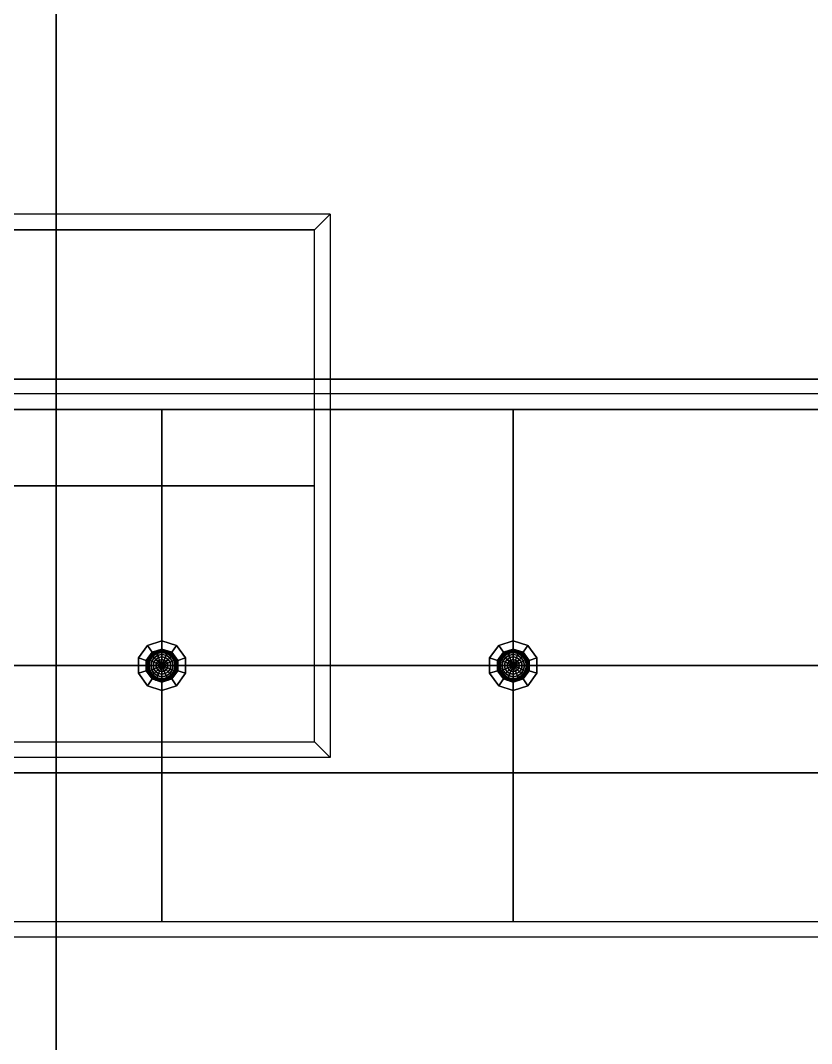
# Model space of a CAD drawing. Header units: millimetres. Extents: x 116.8 to 135.8, y -35.1 to -13.1.
# Drawn here: x 126.229 to 128.742, y -26.5 to -23.251 of the extents above; entities that cross this region are included whole.
import ezdxf

# ---------------------------------------------------------------- set-up
doc = ezdxf.new("R2010")
doc.units = ezdxf.units.MM
for name, color, linetype in [('CONTROSOFFITTO', 41, 'CONTINUOUS'), ('COPERTURA', 252, 'CONTINUOUS'), ('CROMATO', 251, 'CONTINUOUS'), ('LAMPADA', 2, 'CONTINUOUS'), ('PAVIMENTO', 253, 'CONTINUOUS'), ('SOFFITTO', 41, 'CONTINUOUS')]:
    doc.layers.add(name, color=color, linetype=linetype)

msp = doc.modelspace()

# ---------------------------------------------------------------- linework, layer by layer
at = {"layer": 'CONTROSOFFITTO'}
for points in [[(122.649612, -23.866034, 2.7), (122.699612, -23.916034, 2.6), (127.162703, -23.916034, 2.6), (127.212703, -23.866034, 2.7)], [(127.212703, -25.591381, 2.7), (127.162703, -25.541381, 2.6), (127.162703, -23.916034, 2.6), (127.212703, -23.866034, 2.7)], [(127.162703, -23.916034, 2.6), (126.046931, -23.916034, 2.6), (126.046931, -24.728708, 2.6), (127.162703, -24.728708, 2.6)], [(124.397093, -24.437009, 5.7), (124.447093, -24.487009, 5.6), (128.910184, -24.487009, 5.6), (128.960184, -24.437009, 5.7)], [(126.678638, -24.487009, 5.6), (125.562866, -24.487009, 5.6), (125.562866, -25.299682, 5.6), (126.678638, -25.299682, 5.6)], [(127.794411, -24.487009, 5.6), (126.678638, -24.487009, 5.6), (126.678638, -25.299682, 5.6), (127.794411, -25.299682, 5.6)], [(128.910184, -24.487009, 5.6), (127.794411, -24.487009, 5.6), (127.794411, -25.299682, 5.6), (128.910184, -25.299682, 5.6)], [(127.162703, -24.728708, 2.6), (126.046931, -24.728708, 2.6), (126.046931, -25.541381, 2.6), (127.162703, -25.541381, 2.6)], [(126.678638, -25.299682, 5.6), (125.562866, -25.299682, 5.6), (125.562866, -26.112356, 5.6), (126.678638, -26.112356, 5.6)], [(127.794411, -25.299682, 5.6), (126.678638, -25.299682, 5.6), (126.678638, -26.112356, 5.6), (127.794411, -26.112356, 5.6)], [(128.910184, -25.299682, 5.6), (127.794411, -25.299682, 5.6), (127.794411, -26.112356, 5.6), (128.910184, -26.112356, 5.6)], [(122.649612, -25.591381, 2.7), (122.699612, -25.541381, 2.6), (127.162703, -25.541381, 2.6), (127.212703, -25.591381, 2.7)], [(124.397093, -26.162356, 5.7), (124.447093, -26.112356, 5.6), (128.910184, -26.112356, 5.6), (128.960184, -26.162356, 5.7)]]:
    msp.add_3dface(points, dxfattribs=at)
at = {"layer": 'COPERTURA'}
for points in [[(126.343016, -25.6399, 6.3), (118.843016, -25.6399, 6.3), (118.843016, -23.1399, 6.3), (126.343016, -23.1399, 6.3)], [(133.843016, -25.6399, 6.3), (126.343016, -25.6399, 6.3), (126.343016, -23.1399, 6.3), (133.843016, -23.1399, 6.3)], [(126.343016, -28.1399, 6.3), (118.843016, -28.1399, 6.3), (118.843016, -25.6399, 6.3), (126.343016, -25.6399, 6.3)], [(133.843016, -28.1399, 6.3), (126.343016, -28.1399, 6.3), (126.343016, -25.6399, 6.3), (133.843016, -25.6399, 6.3)]]:
    msp.add_3dface(points, dxfattribs=at)
at = {"layer": 'CROMATO'}
for points in [[(126.647759, -25.257198, 5.6), (126.632308, -25.235931, 5.6), (126.603661, -25.275361, 5.6), (126.628661, -25.283484, 5.6)], [(126.628661, -25.283484, 5.575), (126.603661, -25.275361, 5.575), (126.632308, -25.235931, 5.575), (126.647759, -25.257198, 5.575)], [(126.603661, -25.275361, 5.6), (126.632308, -25.235931, 5.6), (126.632308, -25.235931, 5.575), (126.603661, -25.275361, 5.575)], [(126.678661, -25.247157, 5.6), (126.678661, -25.22087, 5.6), (126.632308, -25.235931, 5.6), (126.647759, -25.257198, 5.6)], [(126.647759, -25.257198, 5.575), (126.632308, -25.235931, 5.575), (126.678661, -25.22087, 5.575), (126.678661, -25.247157, 5.575)], [(126.632308, -25.235931, 5.6), (126.678661, -25.22087, 5.6), (126.678661, -25.22087, 5.575), (126.632308, -25.235931, 5.575)], [(126.647759, -25.257198, 5.6), (126.632308, -25.235931, 5.6), (126.632308, -25.235931, 5.575), (126.647759, -25.257198, 5.575)], [(126.632308, -25.235931, 5.6), (126.647759, -25.257198, 5.6), (126.647759, -25.257198, 5.575), (126.632308, -25.235931, 5.575)], [(126.709563, -25.257198, 5.6), (126.725013, -25.235931, 5.6), (126.678661, -25.22087, 5.6), (126.678661, -25.247157, 5.6)], [(126.678661, -25.247157, 5.575), (126.678661, -25.22087, 5.575), (126.725013, -25.235931, 5.575), (126.709563, -25.257198, 5.575)], [(126.678661, -25.22087, 5.6), (126.725013, -25.235931, 5.6), (126.725013, -25.235931, 5.575), (126.678661, -25.22087, 5.575)], [(126.678661, -25.22087, 5.6), (126.678661, -25.247157, 5.6), (126.678661, -25.247157, 5.575), (126.678661, -25.22087, 5.575)], [(126.728661, -25.283484, 5.6), (126.753661, -25.275361, 5.6), (126.725013, -25.235931, 5.6), (126.709563, -25.257198, 5.6)], [(126.709563, -25.257198, 5.575), (126.725013, -25.235931, 5.575), (126.753661, -25.275361, 5.575), (126.728661, -25.283484, 5.575)], [(126.709563, -25.257198, 5.6), (126.725013, -25.235931, 5.6), (126.725013, -25.235931, 5.575), (126.709563, -25.257198, 5.575)], [(126.725013, -25.235931, 5.6), (126.753661, -25.275361, 5.6), (126.753661, -25.275361, 5.575), (126.725013, -25.235931, 5.575)], [(127.763532, -25.257198, 5.6), (127.748081, -25.235931, 5.6), (127.719434, -25.275361, 5.6), (127.744434, -25.283484, 5.6)], [(127.744434, -25.283484, 5.575), (127.719434, -25.275361, 5.575), (127.748081, -25.235931, 5.575), (127.763532, -25.257198, 5.575)], [(127.719434, -25.275361, 5.6), (127.748081, -25.235931, 5.6), (127.748081, -25.235931, 5.575), (127.719434, -25.275361, 5.575)], [(127.794434, -25.247157, 5.6), (127.794434, -25.22087, 5.6), (127.748081, -25.235931, 5.6), (127.763532, -25.257198, 5.6)], [(127.763532, -25.257198, 5.575), (127.748081, -25.235931, 5.575), (127.794434, -25.22087, 5.575), (127.794434, -25.247157, 5.575)], [(127.748081, -25.235931, 5.6), (127.794434, -25.22087, 5.6), (127.794434, -25.22087, 5.575), (127.748081, -25.235931, 5.575)], [(127.748081, -25.235931, 5.6), (127.763532, -25.257198, 5.6), (127.763532, -25.257198, 5.575), (127.748081, -25.235931, 5.575)], [(127.825335, -25.257198, 5.6), (127.840786, -25.235931, 5.6), (127.794434, -25.22087, 5.6), (127.794434, -25.247157, 5.6)], [(127.794434, -25.247157, 5.575), (127.794434, -25.22087, 5.575), (127.840786, -25.235931, 5.575), (127.825335, -25.257198, 5.575)], [(127.794434, -25.22087, 5.6), (127.840786, -25.235931, 5.6), (127.840786, -25.235931, 5.575), (127.794434, -25.22087, 5.575)], [(127.794434, -25.22087, 5.6), (127.794434, -25.247157, 5.6), (127.794434, -25.247157, 5.575), (127.794434, -25.22087, 5.575)], [(127.844434, -25.283484, 5.6), (127.869434, -25.275361, 5.6), (127.840786, -25.235931, 5.6), (127.825335, -25.257198, 5.6)], [(127.825335, -25.257198, 5.575), (127.840786, -25.235931, 5.575), (127.869434, -25.275361, 5.575), (127.844434, -25.283484, 5.575)], [(127.825335, -25.257198, 5.6), (127.840786, -25.235931, 5.6), (127.840786, -25.235931, 5.575), (127.825335, -25.257198, 5.575)], [(127.840786, -25.235931, 5.6), (127.869434, -25.275361, 5.6), (127.869434, -25.275361, 5.575), (127.840786, -25.235931, 5.575)], [(126.647759, -25.257198, 5.575), (126.628661, -25.283484, 5.575), (126.628661, -25.283484, 5.6), (126.647759, -25.257198, 5.6)], [(126.678661, -25.247157, 5.575), (126.647759, -25.257198, 5.575), (126.647759, -25.257198, 5.6), (126.678661, -25.247157, 5.6)], [(126.709563, -25.257198, 5.575), (126.678661, -25.247157, 5.575), (126.678661, -25.247157, 5.6), (126.709563, -25.257198, 5.6)], [(126.728661, -25.283484, 5.575), (126.709563, -25.257198, 5.575), (126.709563, -25.257198, 5.6), (126.728661, -25.283484, 5.6)], [(127.763532, -25.257198, 5.575), (127.744434, -25.283484, 5.575), (127.744434, -25.283484, 5.6), (127.763532, -25.257198, 5.6)], [(127.794434, -25.247157, 5.575), (127.763532, -25.257198, 5.575), (127.763532, -25.257198, 5.6), (127.794434, -25.247157, 5.6)], [(127.825335, -25.257198, 5.575), (127.794434, -25.247157, 5.575), (127.794434, -25.247157, 5.6), (127.825335, -25.257198, 5.6)], [(127.844434, -25.283484, 5.575), (127.825335, -25.257198, 5.575), (127.825335, -25.257198, 5.6), (127.844434, -25.283484, 5.6)], [(126.628661, -25.315976, 5.6), (126.603661, -25.324099, 5.6), (126.603661, -25.275361, 5.6), (126.628661, -25.283484, 5.6)], [(126.628661, -25.283484, 5.575), (126.603661, -25.275361, 5.575), (126.603661, -25.324099, 5.575), (126.628661, -25.315976, 5.575)], [(126.628661, -25.283484, 5.6), (126.603661, -25.275361, 5.6), (126.603661, -25.275361, 5.575), (126.628661, -25.283484, 5.575)], [(126.603661, -25.275361, 5.6), (126.603661, -25.324099, 5.6), (126.603661, -25.324099, 5.575), (126.603661, -25.275361, 5.575)], [(126.628661, -25.315976, 5.575), (126.628661, -25.283484, 5.575), (126.628661, -25.283484, 5.6), (126.628661, -25.315976, 5.6)], [(126.728661, -25.315976, 5.6), (126.753661, -25.324099, 5.6), (126.753661, -25.275361, 5.6), (126.728661, -25.283484, 5.6)], [(126.728661, -25.283484, 5.575), (126.753661, -25.275361, 5.575), (126.753661, -25.324099, 5.575), (126.728661, -25.315976, 5.575)], [(126.753661, -25.275361, 5.6), (126.728661, -25.283484, 5.6), (126.728661, -25.283484, 5.575), (126.753661, -25.275361, 5.575)], [(126.728661, -25.315976, 5.575), (126.728661, -25.283484, 5.575), (126.728661, -25.283484, 5.6), (126.728661, -25.315976, 5.6)], [(126.753661, -25.275361, 5.6), (126.753661, -25.324099, 5.6), (126.753661, -25.324099, 5.575), (126.753661, -25.275361, 5.575)], [(127.744434, -25.315976, 5.6), (127.719434, -25.324099, 5.6), (127.719434, -25.275361, 5.6), (127.744434, -25.283484, 5.6)], [(127.744434, -25.283484, 5.575), (127.719434, -25.275361, 5.575), (127.719434, -25.324099, 5.575), (127.744434, -25.315976, 5.575)], [(127.744434, -25.283484, 5.6), (127.719434, -25.275361, 5.6), (127.719434, -25.275361, 5.575), (127.744434, -25.283484, 5.575)], [(127.719434, -25.275361, 5.6), (127.719434, -25.324099, 5.6), (127.719434, -25.324099, 5.575), (127.719434, -25.275361, 5.575)], [(127.744434, -25.315976, 5.575), (127.744434, -25.283484, 5.575), (127.744434, -25.283484, 5.6), (127.744434, -25.315976, 5.6)], [(127.844434, -25.315976, 5.6), (127.869434, -25.324099, 5.6), (127.869434, -25.275361, 5.6), (127.844434, -25.283484, 5.6)], [(127.844434, -25.283484, 5.575), (127.869434, -25.275361, 5.575), (127.869434, -25.324099, 5.575), (127.844434, -25.315976, 5.575)], [(127.869434, -25.275361, 5.6), (127.844434, -25.283484, 5.6), (127.844434, -25.283484, 5.575), (127.869434, -25.275361, 5.575)], [(127.844434, -25.315976, 5.575), (127.844434, -25.283484, 5.575), (127.844434, -25.283484, 5.6), (127.844434, -25.315976, 5.6)], [(127.869434, -25.275361, 5.6), (127.869434, -25.324099, 5.6), (127.869434, -25.324099, 5.575), (127.869434, -25.275361, 5.575)], [(126.647759, -25.342263, 5.6), (126.632308, -25.363529, 5.6), (126.603661, -25.324099, 5.6), (126.628661, -25.315976, 5.6)], [(126.628661, -25.315976, 5.575), (126.603661, -25.324099, 5.575), (126.632308, -25.363529, 5.575), (126.647759, -25.342263, 5.575)], [(126.628661, -25.315976, 5.6), (126.603661, -25.324099, 5.6), (126.603661, -25.324099, 5.575), (126.628661, -25.315976, 5.575)], [(126.603661, -25.324099, 5.6), (126.632308, -25.363529, 5.6), (126.632308, -25.363529, 5.575), (126.603661, -25.324099, 5.575)], [(126.647759, -25.342263, 5.575), (126.628661, -25.315976, 5.575), (126.628661, -25.315976, 5.6), (126.647759, -25.342263, 5.6)], [(126.728661, -25.315976, 5.6), (126.753661, -25.324099, 5.6), (126.725013, -25.363529, 5.6), (126.709563, -25.342263, 5.6)], [(126.709563, -25.342263, 5.575), (126.725013, -25.363529, 5.575), (126.753661, -25.324099, 5.575), (126.728661, -25.315976, 5.575)], [(126.728661, -25.315976, 5.575), (126.709563, -25.342263, 5.575), (126.709563, -25.342263, 5.6), (126.728661, -25.315976, 5.6)], [(126.725013, -25.363529, 5.6), (126.753661, -25.324099, 5.6), (126.753661, -25.324099, 5.575), (126.725013, -25.363529, 5.575)], [(126.753661, -25.324099, 5.6), (126.728661, -25.315976, 5.6), (126.728661, -25.315976, 5.575), (126.753661, -25.324099, 5.575)], [(127.763532, -25.342263, 5.6), (127.748081, -25.363529, 5.6), (127.719434, -25.324099, 5.6), (127.744434, -25.315976, 5.6)], [(127.744434, -25.315976, 5.575), (127.719434, -25.324099, 5.575), (127.748081, -25.363529, 5.575), (127.763532, -25.342263, 5.575)], [(127.744434, -25.315976, 5.6), (127.719434, -25.324099, 5.6), (127.719434, -25.324099, 5.575), (127.744434, -25.315976, 5.575)], [(127.719434, -25.324099, 5.6), (127.748081, -25.363529, 5.6), (127.748081, -25.363529, 5.575), (127.719434, -25.324099, 5.575)], [(127.763532, -25.342263, 5.575), (127.744434, -25.315976, 5.575), (127.744434, -25.315976, 5.6), (127.763532, -25.342263, 5.6)], [(127.844434, -25.315976, 5.6), (127.869434, -25.324099, 5.6), (127.840786, -25.363529, 5.6), (127.825335, -25.342263, 5.6)], [(127.825335, -25.342263, 5.575), (127.840786, -25.363529, 5.575), (127.869434, -25.324099, 5.575), (127.844434, -25.315976, 5.575)], [(127.844434, -25.315976, 5.575), (127.825335, -25.342263, 5.575), (127.825335, -25.342263, 5.6), (127.844434, -25.315976, 5.6)], [(127.840786, -25.363529, 5.6), (127.869434, -25.324099, 5.6), (127.869434, -25.324099, 5.575), (127.840786, -25.363529, 5.575)], [(127.869434, -25.324099, 5.6), (127.844434, -25.315976, 5.6), (127.844434, -25.315976, 5.575), (127.869434, -25.324099, 5.575)], [(126.632308, -25.363529, 5.6), (126.647759, -25.342263, 5.6), (126.647759, -25.342263, 5.575), (126.632308, -25.363529, 5.575)], [(126.678661, -25.352303, 5.6), (126.678661, -25.37859, 5.6), (126.632308, -25.363529, 5.6), (126.647759, -25.342263, 5.6)], [(126.647759, -25.342263, 5.575), (126.632308, -25.363529, 5.575), (126.678661, -25.37859, 5.575), (126.678661, -25.352303, 5.575)], [(126.647759, -25.342263, 5.6), (126.632308, -25.363529, 5.6), (126.632308, -25.363529, 5.575), (126.647759, -25.342263, 5.575)], [(126.632308, -25.363529, 5.6), (126.678661, -25.37859, 5.6), (126.678661, -25.37859, 5.575), (126.632308, -25.363529, 5.575)], [(126.678661, -25.352303, 5.575), (126.647759, -25.342263, 5.575), (126.647759, -25.342263, 5.6), (126.678661, -25.352303, 5.6)], [(126.709563, -25.342263, 5.6), (126.725013, -25.363529, 5.6), (126.678661, -25.37859, 5.6), (126.678661, -25.352303, 5.6)], [(126.678661, -25.352303, 5.575), (126.678661, -25.37859, 5.575), (126.725013, -25.363529, 5.575), (126.709563, -25.342263, 5.575)], [(126.709563, -25.342263, 5.575), (126.678661, -25.352303, 5.575), (126.678661, -25.352303, 5.6), (126.709563, -25.342263, 5.6)], [(126.678661, -25.352303, 5.6), (126.678661, -25.37859, 5.6), (126.678661, -25.37859, 5.575), (126.678661, -25.352303, 5.575)], [(126.678661, -25.37859, 5.6), (126.725013, -25.363529, 5.6), (126.725013, -25.363529, 5.575), (126.678661, -25.37859, 5.575)], [(126.709563, -25.342263, 5.6), (126.725013, -25.363529, 5.6), (126.725013, -25.363529, 5.575), (126.709563, -25.342263, 5.575)], [(127.794434, -25.352303, 5.6), (127.794434, -25.37859, 5.6), (127.748081, -25.363529, 5.6), (127.763532, -25.342263, 5.6)], [(127.763532, -25.342263, 5.575), (127.748081, -25.363529, 5.575), (127.794434, -25.37859, 5.575), (127.794434, -25.352303, 5.575)], [(127.763532, -25.342263, 5.6), (127.748081, -25.363529, 5.6), (127.748081, -25.363529, 5.575), (127.763532, -25.342263, 5.575)], [(127.748081, -25.363529, 5.6), (127.794434, -25.37859, 5.6), (127.794434, -25.37859, 5.575), (127.748081, -25.363529, 5.575)], [(127.794434, -25.352303, 5.575), (127.763532, -25.342263, 5.575), (127.763532, -25.342263, 5.6), (127.794434, -25.352303, 5.6)], [(127.825335, -25.342263, 5.6), (127.840786, -25.363529, 5.6), (127.794434, -25.37859, 5.6), (127.794434, -25.352303, 5.6)], [(127.794434, -25.352303, 5.575), (127.794434, -25.37859, 5.575), (127.840786, -25.363529, 5.575), (127.825335, -25.342263, 5.575)], [(127.825335, -25.342263, 5.575), (127.794434, -25.352303, 5.575), (127.794434, -25.352303, 5.6), (127.825335, -25.342263, 5.6)], [(127.794434, -25.352303, 5.6), (127.794434, -25.37859, 5.6), (127.794434, -25.37859, 5.575), (127.794434, -25.352303, 5.575)], [(127.794434, -25.37859, 5.6), (127.840786, -25.363529, 5.6), (127.840786, -25.363529, 5.575), (127.794434, -25.37859, 5.575)], [(127.825335, -25.342263, 5.6), (127.840786, -25.363529, 5.6), (127.840786, -25.363529, 5.575), (127.825335, -25.342263, 5.575)]]:
    msp.add_3dface(points, dxfattribs=at)
at = {"layer": 'LAMPADA'}
for points in [[(126.633355, -25.280964, 5.565246), (126.643985, -25.265054, 5.565246), (126.643306, -25.264375, 5.575), (126.632467, -25.280596, 5.575)], [(126.635983, -25.282052, 5.555866), (126.645997, -25.267066, 5.555866), (126.643985, -25.265054, 5.565246), (126.633355, -25.280964, 5.565246)], [(126.640252, -25.283821, 5.547222), (126.649264, -25.270333, 5.547222), (126.645997, -25.267066, 5.555866), (126.635983, -25.282052, 5.555866)], [(126.645997, -25.2862, 5.539645), (126.653661, -25.27473, 5.539645), (126.649264, -25.270333, 5.547222), (126.640252, -25.283821, 5.547222)], [(126.643985, -25.265054, 5.565246), (126.659894, -25.254424, 5.565246), (126.659527, -25.253536, 5.575), (126.643306, -25.264375, 5.575)], [(126.645997, -25.267066, 5.555866), (126.660983, -25.257052, 5.555866), (126.659894, -25.254424, 5.565246), (126.643985, -25.265054, 5.565246)], [(126.649264, -25.270333, 5.547222), (126.662751, -25.261321, 5.547222), (126.660983, -25.257052, 5.555866), (126.645997, -25.267066, 5.555866)], [(126.653661, -25.27473, 5.539645), (126.665131, -25.267066, 5.539645), (126.662751, -25.261321, 5.547222), (126.649264, -25.270333, 5.547222)], [(126.659019, -25.280088, 5.533427), (126.668031, -25.274066, 5.533427), (126.665131, -25.267066, 5.539645), (126.653661, -25.27473, 5.539645)], [(126.665131, -25.2862, 5.528806), (126.671339, -25.282052, 5.528806), (126.668031, -25.274066, 5.533427), (126.659019, -25.280088, 5.533427)], [(126.659894, -25.254424, 5.565246), (126.678661, -25.250691, 5.565246), (126.678661, -25.24973, 5.575), (126.659527, -25.253536, 5.575)], [(126.660983, -25.257052, 5.555866), (126.678661, -25.253536, 5.555866), (126.678661, -25.250691, 5.565246), (126.659894, -25.254424, 5.565246)], [(126.662751, -25.261321, 5.547222), (126.678661, -25.258157, 5.547222), (126.678661, -25.253536, 5.555866), (126.660983, -25.257052, 5.555866)], [(126.665131, -25.267066, 5.539645), (126.678661, -25.264375, 5.539645), (126.678661, -25.258157, 5.547222), (126.662751, -25.261321, 5.547222)], [(126.668031, -25.274066, 5.533427), (126.678661, -25.271952, 5.533427), (126.678661, -25.264375, 5.539645), (126.665131, -25.267066, 5.539645)], [(126.671339, -25.282052, 5.528806), (126.678661, -25.280596, 5.528806), (126.678661, -25.271952, 5.533427), (126.668031, -25.274066, 5.533427)], [(126.678661, -25.250691, 5.565246), (126.697427, -25.254424, 5.565246), (126.697795, -25.253536, 5.575), (126.678661, -25.24973, 5.575)], [(126.678661, -25.253536, 5.555866), (126.696339, -25.257052, 5.555866), (126.697427, -25.254424, 5.565246), (126.678661, -25.250691, 5.565246)], [(126.678661, -25.258157, 5.547222), (126.69457, -25.261321, 5.547222), (126.696339, -25.257052, 5.555866), (126.678661, -25.253536, 5.555866)], [(126.678661, -25.264375, 5.539645), (126.692191, -25.267066, 5.539645), (126.69457, -25.261321, 5.547222), (126.678661, -25.258157, 5.547222)], [(126.678661, -25.271952, 5.533427), (126.689291, -25.274066, 5.533427), (126.692191, -25.267066, 5.539645), (126.678661, -25.264375, 5.539645)], [(126.678661, -25.280596, 5.528806), (126.685983, -25.282052, 5.528806), (126.689291, -25.274066, 5.533427), (126.678661, -25.271952, 5.533427)], [(126.685983, -25.282052, 5.528806), (126.692191, -25.2862, 5.528806), (126.698303, -25.280088, 5.533427), (126.689291, -25.274066, 5.533427)], [(126.689291, -25.274066, 5.533427), (126.698303, -25.280088, 5.533427), (126.703661, -25.27473, 5.539645), (126.692191, -25.267066, 5.539645)], [(126.692191, -25.267066, 5.539645), (126.703661, -25.27473, 5.539645), (126.708058, -25.270333, 5.547222), (126.69457, -25.261321, 5.547222)], [(126.69457, -25.261321, 5.547222), (126.708058, -25.270333, 5.547222), (126.711325, -25.267066, 5.555866), (126.696339, -25.257052, 5.555866)], [(126.696339, -25.257052, 5.555866), (126.711325, -25.267066, 5.555866), (126.713337, -25.265054, 5.565246), (126.697427, -25.254424, 5.565246)], [(126.697427, -25.254424, 5.565246), (126.713337, -25.265054, 5.565246), (126.714016, -25.264375, 5.575), (126.697795, -25.253536, 5.575)], [(126.703661, -25.27473, 5.539645), (126.711325, -25.2862, 5.539645), (126.71707, -25.283821, 5.547222), (126.708058, -25.270333, 5.547222)], [(126.708058, -25.270333, 5.547222), (126.71707, -25.283821, 5.547222), (126.721339, -25.282052, 5.555866), (126.711325, -25.267066, 5.555866)], [(126.711325, -25.267066, 5.555866), (126.721339, -25.282052, 5.555866), (126.723967, -25.280964, 5.565246), (126.713337, -25.265054, 5.565246)], [(126.713337, -25.265054, 5.565246), (126.723967, -25.280964, 5.565246), (126.724855, -25.280596, 5.575), (126.714016, -25.264375, 5.575)], [(127.749127, -25.280964, 5.565246), (127.759758, -25.265054, 5.565246), (127.759078, -25.264375, 5.575), (127.74824, -25.280596, 5.575)], [(127.751756, -25.282052, 5.555866), (127.76177, -25.267066, 5.555866), (127.759758, -25.265054, 5.565246), (127.749127, -25.280964, 5.565246)], [(127.756025, -25.283821, 5.547222), (127.765037, -25.270333, 5.547222), (127.76177, -25.267066, 5.555866), (127.751756, -25.282052, 5.555866)], [(127.76177, -25.2862, 5.539645), (127.769434, -25.27473, 5.539645), (127.765037, -25.270333, 5.547222), (127.756025, -25.283821, 5.547222)], [(127.759758, -25.265054, 5.565246), (127.775667, -25.254424, 5.565246), (127.775299, -25.253536, 5.575), (127.759078, -25.264375, 5.575)], [(127.76177, -25.267066, 5.555866), (127.776756, -25.257052, 5.555866), (127.775667, -25.254424, 5.565246), (127.759758, -25.265054, 5.565246)], [(127.765037, -25.270333, 5.547222), (127.778524, -25.261321, 5.547222), (127.776756, -25.257052, 5.555866), (127.76177, -25.267066, 5.555866)], [(127.769434, -25.27473, 5.539645), (127.780904, -25.267066, 5.539645), (127.778524, -25.261321, 5.547222), (127.765037, -25.270333, 5.547222)], [(127.774791, -25.280088, 5.533427), (127.783803, -25.274066, 5.533427), (127.780904, -25.267066, 5.539645), (127.769434, -25.27473, 5.539645)], [(127.780904, -25.2862, 5.528806), (127.787111, -25.282052, 5.528806), (127.783803, -25.274066, 5.533427), (127.774791, -25.280088, 5.533427)], [(127.775667, -25.254424, 5.565246), (127.794434, -25.250691, 5.565246), (127.794434, -25.24973, 5.575), (127.775299, -25.253536, 5.575)], [(127.776756, -25.257052, 5.555866), (127.794434, -25.253536, 5.555866), (127.794434, -25.250691, 5.565246), (127.775667, -25.254424, 5.565246)], [(127.778524, -25.261321, 5.547222), (127.794434, -25.258157, 5.547222), (127.794434, -25.253536, 5.555866), (127.776756, -25.257052, 5.555866)], [(127.780904, -25.267066, 5.539645), (127.794434, -25.264375, 5.539645), (127.794434, -25.258157, 5.547222), (127.778524, -25.261321, 5.547222)], [(127.783803, -25.274066, 5.533427), (127.794434, -25.271952, 5.533427), (127.794434, -25.264375, 5.539645), (127.780904, -25.267066, 5.539645)], [(127.787111, -25.282052, 5.528806), (127.794434, -25.280596, 5.528806), (127.794434, -25.271952, 5.533427), (127.783803, -25.274066, 5.533427)], [(127.794434, -25.250691, 5.565246), (127.8132, -25.254424, 5.565246), (127.813568, -25.253536, 5.575), (127.794434, -25.24973, 5.575)], [(127.794434, -25.253536, 5.555866), (127.812111, -25.257052, 5.555866), (127.8132, -25.254424, 5.565246), (127.794434, -25.250691, 5.565246)], [(127.794434, -25.258157, 5.547222), (127.810343, -25.261321, 5.547222), (127.812111, -25.257052, 5.555866), (127.794434, -25.253536, 5.555866)], [(127.794434, -25.264375, 5.539645), (127.807964, -25.267066, 5.539645), (127.810343, -25.261321, 5.547222), (127.794434, -25.258157, 5.547222)], [(127.794434, -25.271952, 5.533427), (127.805064, -25.274066, 5.533427), (127.807964, -25.267066, 5.539645), (127.794434, -25.264375, 5.539645)], [(127.794434, -25.280596, 5.528806), (127.801756, -25.282052, 5.528806), (127.805064, -25.274066, 5.533427), (127.794434, -25.271952, 5.533427)], [(127.801756, -25.282052, 5.528806), (127.807964, -25.2862, 5.528806), (127.814076, -25.280088, 5.533427), (127.805064, -25.274066, 5.533427)], [(127.805064, -25.274066, 5.533427), (127.814076, -25.280088, 5.533427), (127.819434, -25.27473, 5.539645), (127.807964, -25.267066, 5.539645)], [(127.807964, -25.267066, 5.539645), (127.819434, -25.27473, 5.539645), (127.823831, -25.270333, 5.547222), (127.810343, -25.261321, 5.547222)], [(127.810343, -25.261321, 5.547222), (127.823831, -25.270333, 5.547222), (127.827098, -25.267066, 5.555866), (127.812111, -25.257052, 5.555866)], [(127.812111, -25.257052, 5.555866), (127.827098, -25.267066, 5.555866), (127.82911, -25.265054, 5.565246), (127.8132, -25.254424, 5.565246)], [(127.8132, -25.254424, 5.565246), (127.82911, -25.265054, 5.565246), (127.829789, -25.264375, 5.575), (127.813568, -25.253536, 5.575)], [(127.819434, -25.27473, 5.539645), (127.827098, -25.2862, 5.539645), (127.832843, -25.283821, 5.547222), (127.823831, -25.270333, 5.547222)], [(127.823831, -25.270333, 5.547222), (127.832843, -25.283821, 5.547222), (127.837111, -25.282052, 5.555866), (127.827098, -25.267066, 5.555866)], [(127.827098, -25.267066, 5.555866), (127.837111, -25.282052, 5.555866), (127.83974, -25.280964, 5.565246), (127.82911, -25.265054, 5.565246)], [(127.82911, -25.265054, 5.565246), (127.83974, -25.280964, 5.565246), (127.840628, -25.280596, 5.575), (127.829789, -25.264375, 5.575)], [(126.629622, -25.29973, 5.565246), (126.633355, -25.280964, 5.565246), (126.632467, -25.280596, 5.575), (126.628661, -25.29973, 5.575)], [(126.633355, -25.318497, 5.565246), (126.629622, -25.29973, 5.565246), (126.628661, -25.29973, 5.575), (126.632467, -25.318864, 5.575)], [(126.632467, -25.29973, 5.555866), (126.635983, -25.282052, 5.555866), (126.633355, -25.280964, 5.565246), (126.629622, -25.29973, 5.565246)], [(126.635983, -25.317408, 5.555866), (126.632467, -25.29973, 5.555866), (126.629622, -25.29973, 5.565246), (126.633355, -25.318497, 5.565246)], [(126.637087, -25.29973, 5.547222), (126.640252, -25.283821, 5.547222), (126.635983, -25.282052, 5.555866), (126.632467, -25.29973, 5.555866)], [(126.640252, -25.31564, 5.547222), (126.637087, -25.29973, 5.547222), (126.632467, -25.29973, 5.555866), (126.635983, -25.317408, 5.555866)], [(126.643306, -25.29973, 5.539645), (126.645997, -25.2862, 5.539645), (126.640252, -25.283821, 5.547222), (126.637087, -25.29973, 5.547222)], [(126.645997, -25.31326, 5.539645), (126.643306, -25.29973, 5.539645), (126.637087, -25.29973, 5.547222), (126.640252, -25.31564, 5.547222)], [(126.650882, -25.29973, 5.533427), (126.652997, -25.2891, 5.533427), (126.645997, -25.2862, 5.539645), (126.643306, -25.29973, 5.539645)], [(126.652997, -25.310361, 5.533427), (126.650882, -25.29973, 5.533427), (126.643306, -25.29973, 5.539645), (126.645997, -25.31326, 5.539645)], [(126.652997, -25.2891, 5.533427), (126.659019, -25.280088, 5.533427), (126.653661, -25.27473, 5.539645), (126.645997, -25.2862, 5.539645)], [(126.659527, -25.29973, 5.528806), (126.660983, -25.292408, 5.528806), (126.652997, -25.2891, 5.533427), (126.650882, -25.29973, 5.533427)], [(126.660983, -25.307052, 5.528806), (126.659527, -25.29973, 5.528806), (126.650882, -25.29973, 5.533427), (126.652997, -25.310361, 5.533427)], [(126.660983, -25.292408, 5.528806), (126.665131, -25.2862, 5.528806), (126.659019, -25.280088, 5.533427), (126.652997, -25.2891, 5.533427)], [(126.668906, -25.29973, 5.525961), (126.669649, -25.295997, 5.525961), (126.660983, -25.292408, 5.528806), (126.659527, -25.29973, 5.528806)], [(126.669649, -25.303463, 5.525961), (126.668906, -25.29973, 5.525961), (126.659527, -25.29973, 5.528806), (126.660983, -25.307052, 5.528806)], [(126.669649, -25.295997, 5.525961), (126.671763, -25.292833, 5.525961), (126.665131, -25.2862, 5.528806), (126.660983, -25.292408, 5.528806)], [(126.671763, -25.306628, 5.525961), (126.669649, -25.303463, 5.525961), (126.660983, -25.307052, 5.528806), (126.665131, -25.31326, 5.528806)], [(126.671763, -25.292833, 5.525961), (126.674928, -25.290718, 5.525961), (126.671339, -25.282052, 5.528806), (126.665131, -25.2862, 5.528806)], [(126.674928, -25.308742, 5.525961), (126.671763, -25.306628, 5.525961), (126.665131, -25.31326, 5.528806), (126.671339, -25.317408, 5.528806)], [(126.678661, -25.29973, 5.525), (126.678661, -25.29973, 5.525), (126.669649, -25.295997, 5.525961), (126.668906, -25.29973, 5.525961)], [(126.678661, -25.29973, 5.525), (126.678661, -25.29973, 5.525), (126.668906, -25.29973, 5.525961), (126.669649, -25.303463, 5.525961)], [(126.678661, -25.29973, 5.525), (126.678661, -25.29973, 5.525), (126.671763, -25.292833, 5.525961), (126.669649, -25.295997, 5.525961)], [(126.678661, -25.29973, 5.525), (126.678661, -25.29973, 5.525), (126.669649, -25.303463, 5.525961), (126.671763, -25.306628, 5.525961)], [(126.674928, -25.290718, 5.525961), (126.678661, -25.289976, 5.525961), (126.678661, -25.280596, 5.528806), (126.671339, -25.282052, 5.528806)], [(126.678661, -25.29973, 5.525), (126.678661, -25.29973, 5.525), (126.674928, -25.290718, 5.525961), (126.671763, -25.292833, 5.525961)], [(126.678661, -25.29973, 5.525), (126.678661, -25.29973, 5.525), (126.671763, -25.306628, 5.525961), (126.674928, -25.308742, 5.525961)], [(126.678661, -25.29973, 5.525), (126.678661, -25.29973, 5.525), (126.678661, -25.289976, 5.525961), (126.674928, -25.290718, 5.525961)], [(126.678661, -25.29973, 5.525), (126.678661, -25.29973, 5.525), (126.674928, -25.308742, 5.525961), (126.678661, -25.309485, 5.525961)], [(126.678661, -25.289976, 5.525961), (126.682394, -25.290718, 5.525961), (126.685983, -25.282052, 5.528806), (126.678661, -25.280596, 5.528806)], [(126.678661, -25.29973, 5.525), (126.678661, -25.29973, 5.525), (126.682394, -25.290718, 5.525961), (126.678661, -25.289976, 5.525961)], [(126.678661, -25.29973, 5.525), (126.678661, -25.29973, 5.525), (126.685558, -25.292833, 5.525961), (126.682394, -25.290718, 5.525961)], [(126.678661, -25.29973, 5.525), (126.678661, -25.29973, 5.525), (126.687673, -25.295997, 5.525961), (126.685558, -25.292833, 5.525961)], [(126.678661, -25.29973, 5.525), (126.678661, -25.29973, 5.525), (126.688415, -25.29973, 5.525961), (126.687673, -25.295997, 5.525961)], [(126.678661, -25.29973, 5.525), (126.678661, -25.29973, 5.525), (126.687673, -25.303463, 5.525961), (126.688415, -25.29973, 5.525961)], [(126.678661, -25.29973, 5.525), (126.678661, -25.29973, 5.525), (126.685558, -25.306628, 5.525961), (126.687673, -25.303463, 5.525961)], [(126.678661, -25.29973, 5.525), (126.678661, -25.29973, 5.525), (126.682394, -25.308742, 5.525961), (126.685558, -25.306628, 5.525961)], [(126.678661, -25.29973, 5.525), (126.678661, -25.29973, 5.525), (126.678661, -25.309485, 5.525961), (126.682394, -25.308742, 5.525961)], [(126.682394, -25.290718, 5.525961), (126.685558, -25.292833, 5.525961), (126.692191, -25.2862, 5.528806), (126.685983, -25.282052, 5.528806)], [(126.685558, -25.306628, 5.525961), (126.682394, -25.308742, 5.525961), (126.685983, -25.317408, 5.528806), (126.692191, -25.31326, 5.528806)], [(126.685558, -25.292833, 5.525961), (126.687673, -25.295997, 5.525961), (126.696339, -25.292408, 5.528806), (126.692191, -25.2862, 5.528806)], [(126.687673, -25.303463, 5.525961), (126.685558, -25.306628, 5.525961), (126.692191, -25.31326, 5.528806), (126.696339, -25.307052, 5.528806)], [(126.687673, -25.295997, 5.525961), (126.688415, -25.29973, 5.525961), (126.697795, -25.29973, 5.528806), (126.696339, -25.292408, 5.528806)], [(126.688415, -25.29973, 5.525961), (126.687673, -25.303463, 5.525961), (126.696339, -25.307052, 5.528806), (126.697795, -25.29973, 5.528806)], [(126.692191, -25.2862, 5.528806), (126.696339, -25.292408, 5.528806), (126.704325, -25.2891, 5.533427), (126.698303, -25.280088, 5.533427)], [(126.696339, -25.292408, 5.528806), (126.697795, -25.29973, 5.528806), (126.706439, -25.29973, 5.533427), (126.704325, -25.2891, 5.533427)], [(126.697795, -25.29973, 5.528806), (126.696339, -25.307052, 5.528806), (126.704325, -25.310361, 5.533427), (126.706439, -25.29973, 5.533427)], [(126.698303, -25.280088, 5.533427), (126.704325, -25.2891, 5.533427), (126.711325, -25.2862, 5.539645), (126.703661, -25.27473, 5.539645)], [(126.704325, -25.2891, 5.533427), (126.706439, -25.29973, 5.533427), (126.714016, -25.29973, 5.539645), (126.711325, -25.2862, 5.539645)], [(126.706439, -25.29973, 5.533427), (126.704325, -25.310361, 5.533427), (126.711325, -25.31326, 5.539645), (126.714016, -25.29973, 5.539645)], [(126.711325, -25.2862, 5.539645), (126.714016, -25.29973, 5.539645), (126.720234, -25.29973, 5.547222), (126.71707, -25.283821, 5.547222)], [(126.714016, -25.29973, 5.539645), (126.711325, -25.31326, 5.539645), (126.71707, -25.31564, 5.547222), (126.720234, -25.29973, 5.547222)], [(126.71707, -25.283821, 5.547222), (126.720234, -25.29973, 5.547222), (126.724855, -25.29973, 5.555866), (126.721339, -25.282052, 5.555866)], [(126.720234, -25.29973, 5.547222), (126.71707, -25.31564, 5.547222), (126.721339, -25.317408, 5.555866), (126.724855, -25.29973, 5.555866)], [(126.721339, -25.282052, 5.555866), (126.724855, -25.29973, 5.555866), (126.7277, -25.29973, 5.565246), (126.723967, -25.280964, 5.565246)], [(126.724855, -25.29973, 5.555866), (126.721339, -25.317408, 5.555866), (126.723967, -25.318497, 5.565246), (126.7277, -25.29973, 5.565246)], [(126.723967, -25.280964, 5.565246), (126.7277, -25.29973, 5.565246), (126.728661, -25.29973, 5.575), (126.724855, -25.280596, 5.575)], [(126.7277, -25.29973, 5.565246), (126.723967, -25.318497, 5.565246), (126.724855, -25.318864, 5.575), (126.728661, -25.29973, 5.575)], [(127.745394, -25.29973, 5.565246), (127.749127, -25.280964, 5.565246), (127.74824, -25.280596, 5.575), (127.744434, -25.29973, 5.575)], [(127.749127, -25.318497, 5.565246), (127.745394, -25.29973, 5.565246), (127.744434, -25.29973, 5.575), (127.74824, -25.318864, 5.575)], [(127.74824, -25.29973, 5.555866), (127.751756, -25.282052, 5.555866), (127.749127, -25.280964, 5.565246), (127.745394, -25.29973, 5.565246)], [(127.751756, -25.317408, 5.555866), (127.74824, -25.29973, 5.555866), (127.745394, -25.29973, 5.565246), (127.749127, -25.318497, 5.565246)], [(127.75286, -25.29973, 5.547222), (127.756025, -25.283821, 5.547222), (127.751756, -25.282052, 5.555866), (127.74824, -25.29973, 5.555866)], [(127.756025, -25.31564, 5.547222), (127.75286, -25.29973, 5.547222), (127.74824, -25.29973, 5.555866), (127.751756, -25.317408, 5.555866)], [(127.759078, -25.29973, 5.539645), (127.76177, -25.2862, 5.539645), (127.756025, -25.283821, 5.547222), (127.75286, -25.29973, 5.547222)], [(127.76177, -25.31326, 5.539645), (127.759078, -25.29973, 5.539645), (127.75286, -25.29973, 5.547222), (127.756025, -25.31564, 5.547222)], [(127.766655, -25.29973, 5.533427), (127.76877, -25.2891, 5.533427), (127.76177, -25.2862, 5.539645), (127.759078, -25.29973, 5.539645)], [(127.76877, -25.310361, 5.533427), (127.766655, -25.29973, 5.533427), (127.759078, -25.29973, 5.539645), (127.76177, -25.31326, 5.539645)], [(127.76877, -25.2891, 5.533427), (127.774791, -25.280088, 5.533427), (127.769434, -25.27473, 5.539645), (127.76177, -25.2862, 5.539645)], [(127.775299, -25.29973, 5.528806), (127.776756, -25.292408, 5.528806), (127.76877, -25.2891, 5.533427), (127.766655, -25.29973, 5.533427)], [(127.776756, -25.307052, 5.528806), (127.775299, -25.29973, 5.528806), (127.766655, -25.29973, 5.533427), (127.76877, -25.310361, 5.533427)], [(127.776756, -25.292408, 5.528806), (127.780904, -25.2862, 5.528806), (127.774791, -25.280088, 5.533427), (127.76877, -25.2891, 5.533427)], [(127.784679, -25.29973, 5.525961), (127.785422, -25.295997, 5.525961), (127.776756, -25.292408, 5.528806), (127.775299, -25.29973, 5.528806)], [(127.785422, -25.303463, 5.525961), (127.784679, -25.29973, 5.525961), (127.775299, -25.29973, 5.528806), (127.776756, -25.307052, 5.528806)], [(127.785422, -25.295997, 5.525961), (127.787536, -25.292833, 5.525961), (127.780904, -25.2862, 5.528806), (127.776756, -25.292408, 5.528806)], [(127.787536, -25.306628, 5.525961), (127.785422, -25.303463, 5.525961), (127.776756, -25.307052, 5.528806), (127.780904, -25.31326, 5.528806)], [(127.787536, -25.292833, 5.525961), (127.790701, -25.290718, 5.525961), (127.787111, -25.282052, 5.528806), (127.780904, -25.2862, 5.528806)], [(127.790701, -25.308742, 5.525961), (127.787536, -25.306628, 5.525961), (127.780904, -25.31326, 5.528806), (127.787111, -25.317408, 5.528806)], [(127.794434, -25.29973, 5.525), (127.794434, -25.29973, 5.525), (127.785422, -25.295997, 5.525961), (127.784679, -25.29973, 5.525961)], [(127.794434, -25.29973, 5.525), (127.794434, -25.29973, 5.525), (127.784679, -25.29973, 5.525961), (127.785422, -25.303463, 5.525961)], [(127.794434, -25.29973, 5.525), (127.794434, -25.29973, 5.525), (127.787536, -25.292833, 5.525961), (127.785422, -25.295997, 5.525961)], [(127.794434, -25.29973, 5.525), (127.794434, -25.29973, 5.525), (127.785422, -25.303463, 5.525961), (127.787536, -25.306628, 5.525961)], [(127.790701, -25.290718, 5.525961), (127.794434, -25.289976, 5.525961), (127.794434, -25.280596, 5.528806), (127.787111, -25.282052, 5.528806)], [(127.794434, -25.29973, 5.525), (127.794434, -25.29973, 5.525), (127.790701, -25.290718, 5.525961), (127.787536, -25.292833, 5.525961)], [(127.794434, -25.29973, 5.525), (127.794434, -25.29973, 5.525), (127.787536, -25.306628, 5.525961), (127.790701, -25.308742, 5.525961)], [(127.794434, -25.29973, 5.525), (127.794434, -25.29973, 5.525), (127.794434, -25.289976, 5.525961), (127.790701, -25.290718, 5.525961)], [(127.794434, -25.29973, 5.525), (127.794434, -25.29973, 5.525), (127.790701, -25.308742, 5.525961), (127.794434, -25.309485, 5.525961)], [(127.794434, -25.289976, 5.525961), (127.798167, -25.290718, 5.525961), (127.801756, -25.282052, 5.528806), (127.794434, -25.280596, 5.528806)], [(127.794434, -25.29973, 5.525), (127.794434, -25.29973, 5.525), (127.798167, -25.290718, 5.525961), (127.794434, -25.289976, 5.525961)], [(127.794434, -25.29973, 5.525), (127.794434, -25.29973, 5.525), (127.801331, -25.292833, 5.525961), (127.798167, -25.290718, 5.525961)], [(127.794434, -25.29973, 5.525), (127.794434, -25.29973, 5.525), (127.803446, -25.295997, 5.525961), (127.801331, -25.292833, 5.525961)], [(127.794434, -25.29973, 5.525), (127.794434, -25.29973, 5.525), (127.804188, -25.29973, 5.525961), (127.803446, -25.295997, 5.525961)], [(127.794434, -25.29973, 5.525), (127.794434, -25.29973, 5.525), (127.803446, -25.303463, 5.525961), (127.804188, -25.29973, 5.525961)], [(127.794434, -25.29973, 5.525), (127.794434, -25.29973, 5.525), (127.801331, -25.306628, 5.525961), (127.803446, -25.303463, 5.525961)], [(127.794434, -25.29973, 5.525), (127.794434, -25.29973, 5.525), (127.798167, -25.308742, 5.525961), (127.801331, -25.306628, 5.525961)], [(127.794434, -25.29973, 5.525), (127.794434, -25.29973, 5.525), (127.794434, -25.309485, 5.525961), (127.798167, -25.308742, 5.525961)], [(127.798167, -25.290718, 5.525961), (127.801331, -25.292833, 5.525961), (127.807964, -25.2862, 5.528806), (127.801756, -25.282052, 5.528806)], [(127.801331, -25.306628, 5.525961), (127.798167, -25.308742, 5.525961), (127.801756, -25.317408, 5.528806), (127.807964, -25.31326, 5.528806)], [(127.801331, -25.292833, 5.525961), (127.803446, -25.295997, 5.525961), (127.812111, -25.292408, 5.528806), (127.807964, -25.2862, 5.528806)], [(127.803446, -25.303463, 5.525961), (127.801331, -25.306628, 5.525961), (127.807964, -25.31326, 5.528806), (127.812111, -25.307052, 5.528806)], [(127.803446, -25.295997, 5.525961), (127.804188, -25.29973, 5.525961), (127.813568, -25.29973, 5.528806), (127.812111, -25.292408, 5.528806)], [(127.804188, -25.29973, 5.525961), (127.803446, -25.303463, 5.525961), (127.812111, -25.307052, 5.528806), (127.813568, -25.29973, 5.528806)], [(127.807964, -25.2862, 5.528806), (127.812111, -25.292408, 5.528806), (127.820098, -25.2891, 5.533427), (127.814076, -25.280088, 5.533427)], [(127.812111, -25.292408, 5.528806), (127.813568, -25.29973, 5.528806), (127.822212, -25.29973, 5.533427), (127.820098, -25.2891, 5.533427)], [(127.813568, -25.29973, 5.528806), (127.812111, -25.307052, 5.528806), (127.820098, -25.310361, 5.533427), (127.822212, -25.29973, 5.533427)], [(127.814076, -25.280088, 5.533427), (127.820098, -25.2891, 5.533427), (127.827098, -25.2862, 5.539645), (127.819434, -25.27473, 5.539645)], [(127.820098, -25.2891, 5.533427), (127.822212, -25.29973, 5.533427), (127.829789, -25.29973, 5.539645), (127.827098, -25.2862, 5.539645)], [(127.822212, -25.29973, 5.533427), (127.820098, -25.310361, 5.533427), (127.827098, -25.31326, 5.539645), (127.829789, -25.29973, 5.539645)], [(127.827098, -25.2862, 5.539645), (127.829789, -25.29973, 5.539645), (127.836007, -25.29973, 5.547222), (127.832843, -25.283821, 5.547222)], [(127.829789, -25.29973, 5.539645), (127.827098, -25.31326, 5.539645), (127.832843, -25.31564, 5.547222), (127.836007, -25.29973, 5.547222)], [(127.832843, -25.283821, 5.547222), (127.836007, -25.29973, 5.547222), (127.840628, -25.29973, 5.555866), (127.837111, -25.282052, 5.555866)], [(127.836007, -25.29973, 5.547222), (127.832843, -25.31564, 5.547222), (127.837111, -25.317408, 5.555866), (127.840628, -25.29973, 5.555866)], [(127.837111, -25.282052, 5.555866), (127.840628, -25.29973, 5.555866), (127.843473, -25.29973, 5.565246), (127.83974, -25.280964, 5.565246)], [(127.840628, -25.29973, 5.555866), (127.837111, -25.317408, 5.555866), (127.83974, -25.318497, 5.565246), (127.843473, -25.29973, 5.565246)], [(127.83974, -25.280964, 5.565246), (127.843473, -25.29973, 5.565246), (127.844434, -25.29973, 5.575), (127.840628, -25.280596, 5.575)], [(127.843473, -25.29973, 5.565246), (127.83974, -25.318497, 5.565246), (127.840628, -25.318864, 5.575), (127.844434, -25.29973, 5.575)], [(126.643985, -25.334406, 5.565246), (126.633355, -25.318497, 5.565246), (126.632467, -25.318864, 5.575), (126.643306, -25.335085, 5.575)], [(126.645997, -25.332394, 5.555866), (126.635983, -25.317408, 5.555866), (126.633355, -25.318497, 5.565246), (126.643985, -25.334406, 5.565246)], [(126.649264, -25.329127, 5.547222), (126.640252, -25.31564, 5.547222), (126.635983, -25.317408, 5.555866), (126.645997, -25.332394, 5.555866)], [(126.653661, -25.32473, 5.539645), (126.645997, -25.31326, 5.539645), (126.640252, -25.31564, 5.547222), (126.649264, -25.329127, 5.547222)], [(126.659894, -25.345036, 5.565246), (126.643985, -25.334406, 5.565246), (126.643306, -25.335085, 5.575), (126.659527, -25.345924, 5.575)], [(126.660983, -25.342408, 5.555866), (126.645997, -25.332394, 5.555866), (126.643985, -25.334406, 5.565246), (126.659894, -25.345036, 5.565246)], [(126.659019, -25.319372, 5.533427), (126.652997, -25.310361, 5.533427), (126.645997, -25.31326, 5.539645), (126.653661, -25.32473, 5.539645)], [(126.662751, -25.338139, 5.547222), (126.649264, -25.329127, 5.547222), (126.645997, -25.332394, 5.555866), (126.660983, -25.342408, 5.555866)], [(126.665131, -25.332394, 5.539645), (126.653661, -25.32473, 5.539645), (126.649264, -25.329127, 5.547222), (126.662751, -25.338139, 5.547222)], [(126.665131, -25.31326, 5.528806), (126.660983, -25.307052, 5.528806), (126.652997, -25.310361, 5.533427), (126.659019, -25.319372, 5.533427)], [(126.668031, -25.325394, 5.533427), (126.659019, -25.319372, 5.533427), (126.653661, -25.32473, 5.539645), (126.665131, -25.332394, 5.539645)], [(126.671339, -25.317408, 5.528806), (126.665131, -25.31326, 5.528806), (126.659019, -25.319372, 5.533427), (126.668031, -25.325394, 5.533427)], [(126.678661, -25.341304, 5.547222), (126.662751, -25.338139, 5.547222), (126.660983, -25.342408, 5.555866), (126.678661, -25.345924, 5.555866)], [(126.678661, -25.335085, 5.539645), (126.665131, -25.332394, 5.539645), (126.662751, -25.338139, 5.547222), (126.678661, -25.341304, 5.547222)], [(126.678661, -25.327509, 5.533427), (126.668031, -25.325394, 5.533427), (126.665131, -25.332394, 5.539645), (126.678661, -25.335085, 5.539645)], [(126.678661, -25.318864, 5.528806), (126.671339, -25.317408, 5.528806), (126.668031, -25.325394, 5.533427), (126.678661, -25.327509, 5.533427)], [(126.678661, -25.309485, 5.525961), (126.674928, -25.308742, 5.525961), (126.671339, -25.317408, 5.528806), (126.678661, -25.318864, 5.528806)], [(126.682394, -25.308742, 5.525961), (126.678661, -25.309485, 5.525961), (126.678661, -25.318864, 5.528806), (126.685983, -25.317408, 5.528806)], [(126.685983, -25.317408, 5.528806), (126.678661, -25.318864, 5.528806), (126.678661, -25.327509, 5.533427), (126.689291, -25.325394, 5.533427)], [(126.689291, -25.325394, 5.533427), (126.678661, -25.327509, 5.533427), (126.678661, -25.335085, 5.539645), (126.692191, -25.332394, 5.539645)], [(126.692191, -25.332394, 5.539645), (126.678661, -25.335085, 5.539645), (126.678661, -25.341304, 5.547222), (126.69457, -25.338139, 5.547222)], [(126.69457, -25.338139, 5.547222), (126.678661, -25.341304, 5.547222), (126.678661, -25.345924, 5.555866), (126.696339, -25.342408, 5.555866)], [(126.692191, -25.31326, 5.528806), (126.685983, -25.317408, 5.528806), (126.689291, -25.325394, 5.533427), (126.698303, -25.319372, 5.533427)], [(126.698303, -25.319372, 5.533427), (126.689291, -25.325394, 5.533427), (126.692191, -25.332394, 5.539645), (126.703661, -25.32473, 5.539645)], [(126.696339, -25.307052, 5.528806), (126.692191, -25.31326, 5.528806), (126.698303, -25.319372, 5.533427), (126.704325, -25.310361, 5.533427)], [(126.703661, -25.32473, 5.539645), (126.692191, -25.332394, 5.539645), (126.69457, -25.338139, 5.547222), (126.708058, -25.329127, 5.547222)], [(126.708058, -25.329127, 5.547222), (126.69457, -25.338139, 5.547222), (126.696339, -25.342408, 5.555866), (126.711325, -25.332394, 5.555866)], [(126.711325, -25.332394, 5.555866), (126.696339, -25.342408, 5.555866), (126.697427, -25.345036, 5.565246), (126.713337, -25.334406, 5.565246)], [(126.713337, -25.334406, 5.565246), (126.697427, -25.345036, 5.565246), (126.697795, -25.345924, 5.575), (126.714016, -25.335085, 5.575)], [(126.704325, -25.310361, 5.533427), (126.698303, -25.319372, 5.533427), (126.703661, -25.32473, 5.539645), (126.711325, -25.31326, 5.539645)], [(126.711325, -25.31326, 5.539645), (126.703661, -25.32473, 5.539645), (126.708058, -25.329127, 5.547222), (126.71707, -25.31564, 5.547222)], [(126.71707, -25.31564, 5.547222), (126.708058, -25.329127, 5.547222), (126.711325, -25.332394, 5.555866), (126.721339, -25.317408, 5.555866)], [(126.721339, -25.317408, 5.555866), (126.711325, -25.332394, 5.555866), (126.713337, -25.334406, 5.565246), (126.723967, -25.318497, 5.565246)], [(126.723967, -25.318497, 5.565246), (126.713337, -25.334406, 5.565246), (126.714016, -25.335085, 5.575), (126.724855, -25.318864, 5.575)], [(127.759758, -25.334406, 5.565246), (127.749127, -25.318497, 5.565246), (127.74824, -25.318864, 5.575), (127.759078, -25.335085, 5.575)], [(127.76177, -25.332394, 5.555866), (127.751756, -25.317408, 5.555866), (127.749127, -25.318497, 5.565246), (127.759758, -25.334406, 5.565246)], [(127.765037, -25.329127, 5.547222), (127.756025, -25.31564, 5.547222), (127.751756, -25.317408, 5.555866), (127.76177, -25.332394, 5.555866)], [(127.769434, -25.32473, 5.539645), (127.76177, -25.31326, 5.539645), (127.756025, -25.31564, 5.547222), (127.765037, -25.329127, 5.547222)], [(127.775667, -25.345036, 5.565246), (127.759758, -25.334406, 5.565246), (127.759078, -25.335085, 5.575), (127.775299, -25.345924, 5.575)], [(127.776756, -25.342408, 5.555866), (127.76177, -25.332394, 5.555866), (127.759758, -25.334406, 5.565246), (127.775667, -25.345036, 5.565246)], [(127.774791, -25.319372, 5.533427), (127.76877, -25.310361, 5.533427), (127.76177, -25.31326, 5.539645), (127.769434, -25.32473, 5.539645)], [(127.778524, -25.338139, 5.547222), (127.765037, -25.329127, 5.547222), (127.76177, -25.332394, 5.555866), (127.776756, -25.342408, 5.555866)], [(127.780904, -25.332394, 5.539645), (127.769434, -25.32473, 5.539645), (127.765037, -25.329127, 5.547222), (127.778524, -25.338139, 5.547222)], [(127.780904, -25.31326, 5.528806), (127.776756, -25.307052, 5.528806), (127.76877, -25.310361, 5.533427), (127.774791, -25.319372, 5.533427)], [(127.783803, -25.325394, 5.533427), (127.774791, -25.319372, 5.533427), (127.769434, -25.32473, 5.539645), (127.780904, -25.332394, 5.539645)], [(127.787111, -25.317408, 5.528806), (127.780904, -25.31326, 5.528806), (127.774791, -25.319372, 5.533427), (127.783803, -25.325394, 5.533427)], [(127.794434, -25.341304, 5.547222), (127.778524, -25.338139, 5.547222), (127.776756, -25.342408, 5.555866), (127.794434, -25.345924, 5.555866)], [(127.794434, -25.335085, 5.539645), (127.780904, -25.332394, 5.539645), (127.778524, -25.338139, 5.547222), (127.794434, -25.341304, 5.547222)], [(127.794434, -25.327509, 5.533427), (127.783803, -25.325394, 5.533427), (127.780904, -25.332394, 5.539645), (127.794434, -25.335085, 5.539645)], [(127.794434, -25.318864, 5.528806), (127.787111, -25.317408, 5.528806), (127.783803, -25.325394, 5.533427), (127.794434, -25.327509, 5.533427)], [(127.794434, -25.309485, 5.525961), (127.790701, -25.308742, 5.525961), (127.787111, -25.317408, 5.528806), (127.794434, -25.318864, 5.528806)], [(127.798167, -25.308742, 5.525961), (127.794434, -25.309485, 5.525961), (127.794434, -25.318864, 5.528806), (127.801756, -25.317408, 5.528806)], [(127.801756, -25.317408, 5.528806), (127.794434, -25.318864, 5.528806), (127.794434, -25.327509, 5.533427), (127.805064, -25.325394, 5.533427)], [(127.805064, -25.325394, 5.533427), (127.794434, -25.327509, 5.533427), (127.794434, -25.335085, 5.539645), (127.807964, -25.332394, 5.539645)], [(127.807964, -25.332394, 5.539645), (127.794434, -25.335085, 5.539645), (127.794434, -25.341304, 5.547222), (127.810343, -25.338139, 5.547222)], [(127.810343, -25.338139, 5.547222), (127.794434, -25.341304, 5.547222), (127.794434, -25.345924, 5.555866), (127.812111, -25.342408, 5.555866)], [(127.807964, -25.31326, 5.528806), (127.801756, -25.317408, 5.528806), (127.805064, -25.325394, 5.533427), (127.814076, -25.319372, 5.533427)], [(127.814076, -25.319372, 5.533427), (127.805064, -25.325394, 5.533427), (127.807964, -25.332394, 5.539645), (127.819434, -25.32473, 5.539645)], [(127.812111, -25.307052, 5.528806), (127.807964, -25.31326, 5.528806), (127.814076, -25.319372, 5.533427), (127.820098, -25.310361, 5.533427)], [(127.819434, -25.32473, 5.539645), (127.807964, -25.332394, 5.539645), (127.810343, -25.338139, 5.547222), (127.823831, -25.329127, 5.547222)], [(127.823831, -25.329127, 5.547222), (127.810343, -25.338139, 5.547222), (127.812111, -25.342408, 5.555866), (127.827098, -25.332394, 5.555866)], [(127.827098, -25.332394, 5.555866), (127.812111, -25.342408, 5.555866), (127.8132, -25.345036, 5.565246), (127.82911, -25.334406, 5.565246)], [(127.82911, -25.334406, 5.565246), (127.8132, -25.345036, 5.565246), (127.813568, -25.345924, 5.575), (127.829789, -25.335085, 5.575)], [(127.820098, -25.310361, 5.533427), (127.814076, -25.319372, 5.533427), (127.819434, -25.32473, 5.539645), (127.827098, -25.31326, 5.539645)], [(127.827098, -25.31326, 5.539645), (127.819434, -25.32473, 5.539645), (127.823831, -25.329127, 5.547222), (127.832843, -25.31564, 5.547222)], [(127.832843, -25.31564, 5.547222), (127.823831, -25.329127, 5.547222), (127.827098, -25.332394, 5.555866), (127.837111, -25.317408, 5.555866)], [(127.837111, -25.317408, 5.555866), (127.827098, -25.332394, 5.555866), (127.82911, -25.334406, 5.565246), (127.83974, -25.318497, 5.565246)], [(127.83974, -25.318497, 5.565246), (127.82911, -25.334406, 5.565246), (127.829789, -25.335085, 5.575), (127.840628, -25.318864, 5.575)], [(126.678661, -25.348769, 5.565246), (126.659894, -25.345036, 5.565246), (126.659527, -25.345924, 5.575), (126.678661, -25.34973, 5.575)], [(126.678661, -25.345924, 5.555866), (126.660983, -25.342408, 5.555866), (126.659894, -25.345036, 5.565246), (126.678661, -25.348769, 5.565246)], [(126.696339, -25.342408, 5.555866), (126.678661, -25.345924, 5.555866), (126.678661, -25.348769, 5.565246), (126.697427, -25.345036, 5.565246)], [(126.697427, -25.345036, 5.565246), (126.678661, -25.348769, 5.565246), (126.678661, -25.34973, 5.575), (126.697795, -25.345924, 5.575)], [(127.794434, -25.348769, 5.565246), (127.775667, -25.345036, 5.565246), (127.775299, -25.345924, 5.575), (127.794434, -25.34973, 5.575)], [(127.794434, -25.345924, 5.555866), (127.776756, -25.342408, 5.555866), (127.775667, -25.345036, 5.565246), (127.794434, -25.348769, 5.565246)], [(127.812111, -25.342408, 5.555866), (127.794434, -25.345924, 5.555866), (127.794434, -25.348769, 5.565246), (127.8132, -25.345036, 5.565246)], [(127.8132, -25.345036, 5.565246), (127.794434, -25.348769, 5.565246), (127.794434, -25.34973, 5.575), (127.813568, -25.345924, 5.575)]]:
    msp.add_3dface(points, dxfattribs=at)
at = {"layer": 'PAVIMENTO'}
for points in [[(128.843016, -23.1649, -0.0183), (128.843016, -28.0024, -0.0183), (124.143016, -27.9899, -0.0183), (124.143016, -23.1399, -0.0183)], [(124.143016, -23.1399), (124.143016, -27.9899), (128.843016, -28.0024), (128.843016, -23.1649)], [(124.143016, -23.1399, 3), (124.143016, -27.8399, 3), (129.643016, -27.8399, 3), (129.643016, -23.1399, 3)]]:
    msp.add_3dface(points, dxfattribs=at)
at = {"layer": 'SOFFITTO'}
for points in [[(122.593016, -23.1399, 5.7), (126.343016, -23.1399, 5.7), (126.343016, -24.3899, 5.7), (122.593016, -24.3899, 5.7)], [(129.643016, -23.1399, 2.7), (129.643016, -27.8399, 2.7), (124.143016, -27.8399, 2.7), (124.143016, -23.1399, 2.7)], [(126.343016, -23.1399, 5.7), (130.093016, -23.1399, 5.7), (130.093016, -24.3899, 5.7), (126.343016, -24.3899, 5.7)], [(122.593016, -24.3899, 5.7), (126.343016, -24.3899, 5.7), (126.343016, -25.6399, 5.7), (122.593016, -25.6399, 5.7)], [(126.343016, -24.3899, 5.7), (130.093016, -24.3899, 5.7), (130.093016, -25.6399, 5.7), (126.343016, -25.6399, 5.7)], [(122.593016, -25.6399, 5.7), (126.343016, -25.6399, 5.7), (126.343016, -26.8899, 5.7), (122.593016, -26.8899, 5.7)], [(126.343016, -25.6399, 5.7), (130.093016, -25.6399, 5.7), (130.093016, -26.8899, 5.7), (126.343016, -26.8899, 5.7)]]:
    msp.add_3dface(points, dxfattribs=at)

doc.saveas('drawing.dxf')
